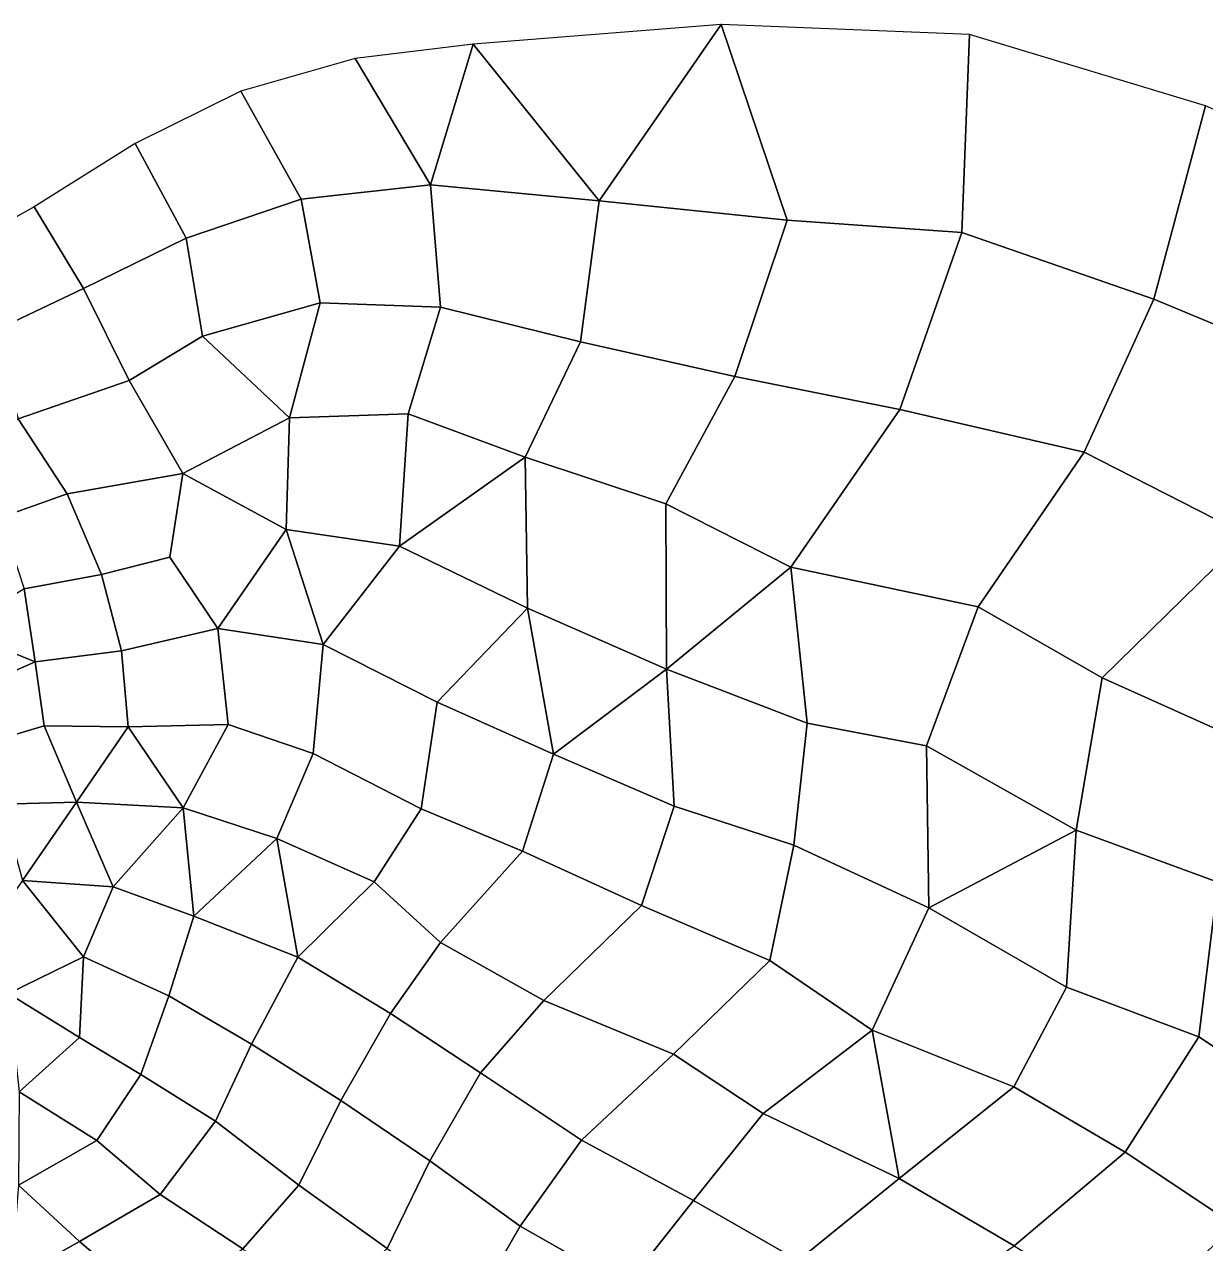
# Model space of a CAD drawing. Extents: x 391089 to 406232, y 6461839 to 6471033.
# Drawn here: x 402791.8 to 402934.4, y 6469837.8 to 6469985 of the extents above; entities that cross this region are included whole.
import ezdxf

# ---------------------------------------------------------------- set-up
doc = ezdxf.new("R2010")
doc.units = 0
for name, color, linetype in [('MESH_BOUND', 25, 'CONTINUOUS'), ('MESH_ELEMS', 18, 'CONTINUOUS'), ('MESH_NODES', 18, 'CONTINUOUS')]:
    doc.layers.add(name, color=color, linetype=linetype)

msp = doc.modelspace()

# ---------------------------------------------------------------- linework, layer by layer
at = {"layer": 'MESH_BOUND', "color": 25}
for points in [[(402875.896, 6469985.05, 1.258), (402845.96, 6469982.68, 1.627)], [(402905.886, 6469983.84, 1.089), (402875.896, 6469985.05, 1.258)], [(402934.37, 6469975.21, 1.259), (402905.886, 6469983.84, 1.089)], [(402845.96, 6469982.68, 1.627), (402831.69, 6469980.94, 1.755)], [(402831.69, 6469980.94, 1.755), (402817.912, 6469977, 1.735)], [(402817.912, 6469977, 1.735), (402805.128, 6469970.67, 1.804)], [(402961.826, 6469963.11, 1.913), (402934.37, 6469975.21, 1.259)], [(402805.128, 6469970.67, 1.804), (402792.95, 6469963.04, 1.839)], [(402792.95, 6469963.04, 1.839), (402780.44, 6469955.96, 1.875)]]:
    msp.add_polyline3d(points, dxfattribs=at)
at = {"layer": 'MESH_ELEMS', "color": 178}
for points in [[(402845.96, 6469982.68, 1.627), (402861.164, 6469963.75, 1.054), (402875.896, 6469985.05, 1.258), (402845.96, 6469982.68, 1.627)], [(402875.896, 6469985.05, 1.258), (402861.164, 6469963.75, 1.054), (402883.865, 6469961.4, 1.142), (402875.896, 6469985.05, 1.258)], [(402905.886, 6469983.84, 1.089), (402875.896, 6469985.05, 1.258), (402883.865, 6469961.4, 1.142), (402904.95, 6469959.94, 1.216)], [(402904.95, 6469959.94, 1.216), (402928.104, 6469951.86, 1.368), (402934.37, 6469975.21, 1.259), (402905.886, 6469983.84, 1.089)], [(402840.782, 6469965.66, 0.855), (402845.96, 6469982.68, 1.627), (402831.69, 6469980.94, 1.755), (402840.782, 6469965.66, 0.855)], [(402861.164, 6469963.75, 1.054), (402845.96, 6469982.68, 1.627), (402840.782, 6469965.66, 0.855), (402861.164, 6469963.75, 1.054)], [(402825.176, 6469963.96, 0.967), (402840.782, 6469965.66, 0.855), (402831.69, 6469980.94, 1.755), (402817.912, 6469977, 1.735)], [(402811.277, 6469959.22, 1.135), (402825.176, 6469963.96, 0.967), (402817.912, 6469977, 1.735), (402805.128, 6469970.67, 1.804)], [(402961.826, 6469963.11, 1.913), (402934.37, 6469975.21, 1.259), (402928.104, 6469951.86, 1.368), (402951.775, 6469942.07, 1.492)], [(402811.277, 6469959.22, 1.135), (402805.128, 6469970.67, 1.804), (402792.95, 6469963.04, 1.839), (402798.889, 6469953.15, 1.407)], [(402841.983, 6469950.89, 1.137), (402840.782, 6469965.66, 0.855), (402825.176, 6469963.96, 0.967), (402827.474, 6469951.42, 1.008)], [(402861.164, 6469963.75, 1.054), (402840.782, 6469965.66, 0.855), (402841.983, 6469950.89, 1.137), (402858.916, 6469946.72, 1.599)], [(402827.474, 6469951.42, 1.008), (402825.176, 6469963.96, 0.967), (402811.277, 6469959.22, 1.135), (402813.279, 6469947.42, 1.286)], [(402787.966, 6469947.96, 1.385), (402798.889, 6469953.15, 1.407), (402792.95, 6469963.04, 1.839), (402780.44, 6469955.96, 1.875)], [(402858.916, 6469946.72, 1.599), (402877.526, 6469942.55, 1.462), (402883.865, 6469961.4, 1.142), (402861.164, 6469963.75, 1.054)], [(402883.865, 6469961.4, 1.142), (402877.526, 6469942.55, 1.462), (402897.469, 6469938.55, 1.643), (402904.95, 6469959.94, 1.216)], [(402919.72, 6469933.4, 1.523), (402928.104, 6469951.86, 1.368), (402904.95, 6469959.94, 1.216), (402897.469, 6469938.55, 1.643)], [(402813.279, 6469947.42, 1.286), (402811.277, 6469959.22, 1.135), (402798.889, 6469953.15, 1.407), (402804.394, 6469942.05, 1.263)], [(402804.394, 6469942.05, 1.263), (402798.889, 6469953.15, 1.407), (402787.966, 6469947.96, 1.385), (402790.993, 6469937.41, 1.194)], [(402827.474, 6469951.42, 1.008), (402813.279, 6469947.42, 1.286), (402823.76, 6469937.56, 1.348), (402827.474, 6469951.42, 1.008)], [(402838.114, 6469938.01, 1.501), (402841.983, 6469950.89, 1.137), (402827.474, 6469951.42, 1.008), (402823.76, 6469937.56, 1.348)], [(402852.228, 6469932.79, 1.694), (402858.916, 6469946.72, 1.599), (402841.983, 6469950.89, 1.137), (402838.114, 6469938.01, 1.501)], [(402939.44, 6469923.32, 1.722), (402951.775, 6469942.07, 1.492), (402928.104, 6469951.86, 1.368), (402919.72, 6469933.4, 1.523)], [(402810.885, 6469930.82, 1.351), (402823.76, 6469937.56, 1.348), (402813.279, 6469947.42, 1.286), (402804.394, 6469942.05, 1.263)], [(402869.19, 6469927.15, 1.547), (402877.526, 6469942.55, 1.462), (402858.916, 6469946.72, 1.599), (402852.228, 6469932.79, 1.694)], [(402804.394, 6469942.05, 1.263), (402790.993, 6469937.41, 1.194), (402796.926, 6469928.35, 1.446), (402810.885, 6469930.82, 1.351)], [(402884.283, 6469919.52, 1.393), (402897.469, 6469938.55, 1.643), (402877.526, 6469942.55, 1.462), (402869.19, 6469927.15, 1.547)], [(402788.903, 6469925.52, 1.513), (402796.926, 6469928.35, 1.446), (402790.993, 6469937.41, 1.194), (402782.064, 6469931.43, 1.446)], [(402823.76, 6469937.56, 1.348), (402810.885, 6469930.82, 1.351), (402823.357, 6469924.06, 1.456), (402823.76, 6469937.56, 1.348)], [(402823.357, 6469924.06, 1.456), (402837.033, 6469922.05, 1.609), (402838.114, 6469938.01, 1.501), (402823.76, 6469937.56, 1.348)], [(402838.114, 6469938.01, 1.501), (402837.033, 6469922.05, 1.609), (402852.228, 6469932.79, 1.694), (402838.114, 6469938.01, 1.501)], [(402906.905, 6469914.74, 1.592), (402919.72, 6469933.4, 1.523), (402897.469, 6469938.55, 1.643), (402884.283, 6469919.52, 1.393)], [(402921.884, 6469906.14, 1.341), (402939.44, 6469923.32, 1.722), (402919.72, 6469933.4, 1.523), (402906.905, 6469914.74, 1.592)], [(402837.033, 6469922.05, 1.609), (402852.497, 6469914.58, 1.626), (402852.228, 6469932.79, 1.694), (402837.033, 6469922.05, 1.609)], [(402869.19, 6469927.15, 1.547), (402852.228, 6469932.79, 1.694), (402852.497, 6469914.58, 1.626), (402869.269, 6469907.19, 1.516)], [(402809.312, 6469920.72, 1.561), (402810.885, 6469930.82, 1.351), (402796.926, 6469928.35, 1.446), (402801.07, 6469918.63, 1.553)], [(402809.312, 6469920.72, 1.561), (402815.131, 6469912.1, 1.628), (402823.357, 6469924.06, 1.456), (402810.885, 6469930.82, 1.351)], [(402796.926, 6469928.35, 1.446), (402788.903, 6469925.52, 1.513), (402791.725, 6469916.9, 1.438), (402801.07, 6469918.63, 1.553)], [(402884.283, 6469919.52, 1.393), (402869.19, 6469927.15, 1.547), (402869.269, 6469907.19, 1.516), (402884.283, 6469919.52, 1.393)], [(402823.357, 6469924.06, 1.456), (402815.131, 6469912.1, 1.628), (402827.83, 6469910.16, 1.618), (402823.357, 6469924.06, 1.456)], [(402827.83, 6469910.16, 1.618), (402837.033, 6469922.05, 1.609), (402823.357, 6469924.06, 1.456), (402827.83, 6469910.16, 1.618)], [(402921.884, 6469906.14, 1.341), (402940.886, 6469897.61, 1.249), (402939.44, 6469923.32, 1.722), (402921.884, 6469906.14, 1.341)], [(402841.607, 6469903.23, 1.202), (402852.497, 6469914.58, 1.626), (402837.033, 6469922.05, 1.609), (402827.83, 6469910.16, 1.618)], [(402809.312, 6469920.72, 1.561), (402801.07, 6469918.63, 1.553), (402803.5, 6469909.4, 1.542), (402815.131, 6469912.1, 1.628)], [(402801.07, 6469918.63, 1.553), (402791.725, 6469916.9, 1.438), (402793.076, 6469908.09, 1.42), (402803.5, 6469909.4, 1.542)], [(402886.253, 6469900.69, 1.651), (402884.283, 6469919.52, 1.393), (402869.269, 6469907.19, 1.516), (402886.253, 6469900.69, 1.651)], [(402906.905, 6469914.74, 1.592), (402884.283, 6469919.52, 1.393), (402886.253, 6469900.69, 1.651), (402900.685, 6469897.92, 1.562)], [(402791.725, 6469916.9, 1.438), (402783.689, 6469911.85, 1.314), (402793.076, 6469908.09, 1.42), (402791.725, 6469916.9, 1.438)], [(402841.607, 6469903.23, 1.202), (402855.662, 6469896.93, 1.412), (402852.497, 6469914.58, 1.626), (402841.607, 6469903.23, 1.202)], [(402855.662, 6469896.93, 1.412), (402869.269, 6469907.19, 1.516), (402852.497, 6469914.58, 1.626), (402855.662, 6469896.93, 1.412)], [(402921.884, 6469906.14, 1.341), (402906.905, 6469914.74, 1.592), (402900.685, 6469897.92, 1.562), (402918.75, 6469887.75, 1.63)], [(402782.339, 6469903.37, 1.331), (402793.076, 6469908.09, 1.42), (402783.689, 6469911.85, 1.314), (402782.339, 6469903.37, 1.331)], [(402816.373, 6469900.52, 1.397), (402815.131, 6469912.1, 1.628), (402803.5, 6469909.4, 1.542), (402804.283, 6469900.23, 1.492)], [(402827.83, 6469910.16, 1.618), (402815.131, 6469912.1, 1.628), (402816.373, 6469900.52, 1.397), (402826.645, 6469897.03, 1.51)], [(402803.5, 6469909.4, 1.542), (402793.076, 6469908.09, 1.42), (402794.15, 6469900.37, 1.532), (402804.283, 6469900.23, 1.492)], [(402841.607, 6469903.23, 1.202), (402827.83, 6469910.16, 1.618), (402826.645, 6469897.03, 1.51), (402839.674, 6469890.35, 1.551)], [(402793.076, 6469908.09, 1.42), (402782.339, 6469903.37, 1.331), (402786.874, 6469898.17, 1.454), (402794.15, 6469900.37, 1.532)], [(402869.269, 6469907.19, 1.516), (402855.662, 6469896.93, 1.412), (402870.194, 6469890.64, 1.542), (402869.269, 6469907.19, 1.516)], [(402886.253, 6469900.69, 1.651), (402869.269, 6469907.19, 1.516), (402870.194, 6469890.64, 1.542), (402884.659, 6469885.93, 1.471)], [(402940.886, 6469897.61, 1.249), (402921.884, 6469906.14, 1.341), (402918.75, 6469887.75, 1.63), (402935.84, 6469881.47, 1.341)], [(402855.662, 6469896.93, 1.412), (402841.607, 6469903.23, 1.202), (402839.674, 6469890.35, 1.551), (402851.91, 6469885.24, 1.556)], [(402804.283, 6469900.23, 1.492), (402810.93, 6469890.44, 1.455), (402816.373, 6469900.52, 1.397), (402804.283, 6469900.23, 1.492)], [(402822.251, 6469886.75, 1.389), (402826.645, 6469897.03, 1.51), (402816.373, 6469900.52, 1.397), (402810.93, 6469890.44, 1.455)], [(402900.685, 6469897.92, 1.562), (402886.253, 6469900.69, 1.651), (402884.659, 6469885.93, 1.471), (402900.958, 6469878.36, 1.773)], [(402789.049, 6469890.88, 1.357), (402798.071, 6469891.14, 1.48), (402794.15, 6469900.37, 1.532), (402786.874, 6469898.17, 1.454)], [(402794.15, 6469900.37, 1.532), (402798.071, 6469891.14, 1.48), (402804.283, 6469900.23, 1.492), (402794.15, 6469900.37, 1.532)], [(402810.93, 6469890.44, 1.455), (402804.283, 6469900.23, 1.492), (402798.071, 6469891.14, 1.48), (402810.93, 6469890.44, 1.455)], [(402918.75, 6469887.75, 1.63), (402900.685, 6469897.92, 1.562), (402900.958, 6469878.36, 1.773), (402918.75, 6469887.75, 1.63)], [(402826.645, 6469897.03, 1.51), (402822.251, 6469886.75, 1.389), (402833.997, 6469881.5, 1.638), (402839.674, 6469890.35, 1.551)], [(402870.194, 6469890.64, 1.542), (402855.662, 6469896.93, 1.412), (402851.91, 6469885.24, 1.556), (402866.279, 6469878.66, 1.682)], [(402798.071, 6469891.14, 1.48), (402789.049, 6469890.88, 1.357), (402791.531, 6469881.69, 1.332), (402798.071, 6469891.14, 1.48)], [(402798.071, 6469891.14, 1.48), (402791.531, 6469881.69, 1.332), (402802.488, 6469880.9, 1.411), (402798.071, 6469891.14, 1.48)], [(402798.071, 6469891.14, 1.48), (402802.488, 6469880.9, 1.411), (402810.93, 6469890.44, 1.455), (402798.071, 6469891.14, 1.48)], [(402802.488, 6469880.9, 1.411), (402812.208, 6469877.39, 1.471), (402810.93, 6469890.44, 1.455), (402802.488, 6469880.9, 1.411)], [(402822.251, 6469886.75, 1.389), (402810.93, 6469890.44, 1.455), (402812.208, 6469877.39, 1.471), (402822.251, 6469886.75, 1.389)], [(402842.018, 6469874.21, 1.651), (402851.91, 6469885.24, 1.556), (402839.674, 6469890.35, 1.551), (402833.997, 6469881.5, 1.638)], [(402866.279, 6469878.66, 1.682), (402881.77, 6469872.01, 1.688), (402884.659, 6469885.93, 1.471), (402870.194, 6469890.64, 1.542)], [(402900.958, 6469878.36, 1.773), (402917.585, 6469868.78, 2.089), (402918.75, 6469887.75, 1.63), (402900.958, 6469878.36, 1.773)], [(402935.84, 6469881.47, 1.341), (402918.75, 6469887.75, 1.63), (402917.585, 6469868.78, 2.089), (402933.564, 6469862.79, 1.954)], [(402824.793, 6469872.41, 1.59), (402822.251, 6469886.75, 1.389), (402812.208, 6469877.39, 1.471), (402824.793, 6469872.41, 1.59)], [(402833.997, 6469881.5, 1.638), (402822.251, 6469886.75, 1.389), (402824.793, 6469872.41, 1.59), (402833.997, 6469881.5, 1.638)], [(402900.958, 6469878.36, 1.773), (402884.659, 6469885.93, 1.471), (402881.77, 6469872.01, 1.688), (402894.097, 6469863.62, 1.803)], [(402854.455, 6469867.18, 1.738), (402866.279, 6469878.66, 1.682), (402851.91, 6469885.24, 1.556), (402842.018, 6469874.21, 1.651)], [(402798.916, 6469872.45, 1.511), (402791.531, 6469881.69, 1.332), (402786.925, 6469875.06, 1.412), (402789.828, 6469868.05, 1.518)], [(402802.488, 6469880.9, 1.411), (402791.531, 6469881.69, 1.332), (402798.916, 6469872.45, 1.511), (402802.488, 6469880.9, 1.411)], [(402835.945, 6469865.62, 1.569), (402842.018, 6469874.21, 1.651), (402833.997, 6469881.5, 1.638), (402824.793, 6469872.41, 1.59)], [(402954.706, 6469870.28, 1.554), (402935.84, 6469881.47, 1.341), (402933.564, 6469862.79, 1.954), (402950.828, 6469851.38, 1.958)], [(402809.217, 6469867.75, 1.537), (402812.208, 6469877.39, 1.471), (402802.488, 6469880.9, 1.411), (402798.916, 6469872.45, 1.511)], [(402870.118, 6469860.71, 1.697), (402881.77, 6469872.01, 1.688), (402866.279, 6469878.66, 1.682), (402854.455, 6469867.18, 1.738)], [(402809.217, 6469867.75, 1.537), (402819.171, 6469861.91, 1.624), (402824.793, 6469872.41, 1.59), (402812.208, 6469877.39, 1.471)], [(402917.585, 6469868.78, 2.089), (402900.958, 6469878.36, 1.773), (402894.097, 6469863.62, 1.803), (402911.224, 6469856.77, 1.772)], [(402846.825, 6469858.44, 1.585), (402854.455, 6469867.18, 1.738), (402842.018, 6469874.21, 1.651), (402835.945, 6469865.62, 1.569)], [(402789.828, 6469868.05, 1.518), (402798.428, 6469862.71, 1.544), (402798.916, 6469872.45, 1.511), (402789.828, 6469868.05, 1.518)], [(402798.428, 6469862.71, 1.544), (402805.805, 6469858.27, 1.543), (402809.217, 6469867.75, 1.537), (402798.916, 6469872.45, 1.511)], [(402819.171, 6469861.91, 1.624), (402829.951, 6469855.12, 1.562), (402835.945, 6469865.62, 1.569), (402824.793, 6469872.41, 1.59)], [(402880.962, 6469853.56, 1.619), (402894.097, 6469863.62, 1.803), (402881.77, 6469872.01, 1.688), (402870.118, 6469860.71, 1.697)], [(402917.585, 6469868.78, 2.089), (402911.224, 6469856.77, 1.772), (402924.656, 6469848.89, 1.724), (402933.564, 6469862.79, 1.954)], [(402798.428, 6469862.71, 1.544), (402789.828, 6469868.05, 1.518), (402791.136, 6469856.18, 1.513), (402798.428, 6469862.71, 1.544)], [(402819.171, 6469861.91, 1.624), (402809.217, 6469867.75, 1.537), (402805.805, 6469858.27, 1.543), (402814.832, 6469852.64, 1.548)], [(402859.035, 6469850.34, 1.605), (402870.118, 6469860.71, 1.697), (402854.455, 6469867.18, 1.738), (402846.825, 6469858.44, 1.585)], [(402846.825, 6469858.44, 1.585), (402835.945, 6469865.62, 1.569), (402829.951, 6469855.12, 1.562), (402840.721, 6469847.84, 1.473)], [(402800.505, 6469850.28, 1.535), (402805.805, 6469858.27, 1.543), (402798.428, 6469862.71, 1.544), (402791.136, 6469856.18, 1.513)], [(402897.369, 6469845.7, 1.611), (402894.097, 6469863.62, 1.803), (402880.962, 6469853.56, 1.619), (402897.369, 6469845.7, 1.611)], [(402897.369, 6469845.7, 1.611), (402911.224, 6469856.77, 1.772), (402894.097, 6469863.62, 1.803), (402897.369, 6469845.7, 1.611)], [(402938.025, 6469840, 1.717), (402950.828, 6469851.38, 1.958), (402933.564, 6469862.79, 1.954), (402924.656, 6469848.89, 1.724)], [(402814.832, 6469852.64, 1.548), (402824.914, 6469844.89, 1.475), (402829.951, 6469855.12, 1.562), (402819.171, 6469861.91, 1.624)], [(402872.54, 6469843.05, 1.531), (402880.962, 6469853.56, 1.619), (402870.118, 6469860.71, 1.697), (402859.035, 6469850.34, 1.605)], [(402800.505, 6469850.28, 1.535), (402808.156, 6469843.78, 1.486), (402814.832, 6469852.64, 1.548), (402805.805, 6469858.27, 1.543)], [(402840.721, 6469847.84, 1.473), (402851.637, 6469839.94, 1.477), (402859.035, 6469850.34, 1.605), (402846.825, 6469858.44, 1.585)], [(402911.241, 6469837.57, 1.752), (402924.656, 6469848.89, 1.724), (402911.224, 6469856.77, 1.772), (402897.369, 6469845.7, 1.611)], [(402791.05, 6469844.89, 1.524), (402800.505, 6469850.28, 1.535), (402791.136, 6469856.18, 1.513), (402791.05, 6469844.89, 1.524)], [(402840.721, 6469847.84, 1.473), (402829.951, 6469855.12, 1.562), (402824.914, 6469844.89, 1.475), (402835.541, 6469837.26, 1.558)], [(402885.198, 6469835.79, 1.527), (402897.369, 6469845.7, 1.611), (402880.962, 6469853.56, 1.619), (402872.54, 6469843.05, 1.531)], [(402818.129, 6469837.21, 1.453), (402824.914, 6469844.89, 1.475), (402814.832, 6469852.64, 1.548), (402808.156, 6469843.78, 1.486)], [(402798.423, 6469838.1, 1.541), (402808.156, 6469843.78, 1.486), (402800.505, 6469850.28, 1.535), (402791.05, 6469844.89, 1.524)], [(402864.364, 6469832.68, 1.533), (402872.54, 6469843.05, 1.531), (402859.035, 6469850.34, 1.605), (402851.637, 6469839.94, 1.477)], [(402851.637, 6469839.94, 1.477), (402840.721, 6469847.84, 1.473), (402835.541, 6469837.26, 1.558), (402845.884, 6469829.99, 1.453)], [(402924.656, 6469848.89, 1.724), (402911.241, 6469837.57, 1.752), (402925.442, 6469828.76, 1.636), (402938.025, 6469840, 1.717)], [(402790.131, 6469833.43, 1.503), (402798.423, 6469838.1, 1.541), (402791.05, 6469844.89, 1.524), (402790.131, 6469833.43, 1.503)], [(402826.886, 6469829.35, 1.528), (402835.541, 6469837.26, 1.558), (402824.914, 6469844.89, 1.475), (402818.129, 6469837.21, 1.453)], [(402896.255, 6469827.21, 1.55), (402911.241, 6469837.57, 1.752), (402897.369, 6469845.7, 1.611), (402885.198, 6469835.79, 1.527)], [(402807.894, 6469830, 1.517), (402818.129, 6469837.21, 1.453), (402808.156, 6469843.78, 1.486), (402798.423, 6469838.1, 1.541)], [(402875.803, 6469824.18, 1.623), (402885.198, 6469835.79, 1.527), (402872.54, 6469843.05, 1.531), (402864.364, 6469832.68, 1.533)], [(402845.884, 6469829.99, 1.453), (402857.021, 6469822.02, 1.49), (402864.364, 6469832.68, 1.533), (402851.637, 6469839.94, 1.477)], [(402938.025, 6469840, 1.717), (402925.442, 6469828.76, 1.636), (402941.802, 6469821.6, 1.478), (402938.025, 6469840, 1.717)], [(402796.419, 6469826.28, 1.562), (402807.894, 6469830, 1.517), (402798.423, 6469838.1, 1.541), (402790.131, 6469833.43, 1.503)]]:
    msp.add_3dface(points, dxfattribs=at)
at = {"layer": 'MESH_NODES', "color": 18}
for p in [(402875.896, 6469985.05, 1.258), (402905.886, 6469983.84, 1.089), (402845.96, 6469982.68, 1.627), (402831.69, 6469980.94, 1.755), (402817.912, 6469977, 1.735), (402934.37, 6469975.21, 1.259), (402805.128, 6469970.67, 1.804), (402840.782, 6469965.66, 0.855), (402825.176, 6469963.96, 0.967), (402792.95, 6469963.04, 1.839), (402861.164, 6469963.75, 1.054), (402883.865, 6469961.4, 1.142), (402904.95, 6469959.94, 1.216), (402811.277, 6469959.22, 1.135), (402798.889, 6469953.15, 1.407), (402827.474, 6469951.42, 1.008), (402841.983, 6469950.89, 1.137), (402928.104, 6469951.86, 1.368), (402813.279, 6469947.42, 1.286), (402858.916, 6469946.72, 1.599), (402804.394, 6469942.05, 1.263), (402877.526, 6469942.55, 1.462), (402823.76, 6469937.56, 1.348), (402838.114, 6469938.01, 1.501), (402897.469, 6469938.55, 1.643), (402919.72, 6469933.4, 1.523), (402852.228, 6469932.79, 1.694), (402810.885, 6469930.82, 1.351), (402796.926, 6469928.35, 1.446), (402869.19, 6469927.15, 1.547), (402823.357, 6469924.06, 1.456), (402837.033, 6469922.05, 1.609), (402809.312, 6469920.72, 1.561), (402801.07, 6469918.63, 1.553), (402884.283, 6469919.52, 1.393), (402852.497, 6469914.58, 1.626), (402906.905, 6469914.74, 1.592), (402815.131, 6469912.1, 1.628), (402803.5, 6469909.4, 1.542), (402827.83, 6469910.16, 1.618), (402793.076, 6469908.09, 1.42), (402869.269, 6469907.19, 1.516), (402921.884, 6469906.14, 1.341), (402841.607, 6469903.23, 1.202), (402816.373, 6469900.52, 1.397), (402886.253, 6469900.69, 1.651), (402794.15, 6469900.37, 1.532), (402804.283, 6469900.23, 1.492), (402900.685, 6469897.92, 1.562), (402826.645, 6469897.03, 1.51), (402855.662, 6469896.93, 1.412), (402798.071, 6469891.14, 1.48), (402810.93, 6469890.44, 1.455), (402839.674, 6469890.35, 1.551), (402870.194, 6469890.64, 1.542), (402918.75, 6469887.75, 1.63), (402822.251, 6469886.75, 1.389), (402884.659, 6469885.93, 1.471), (402851.91, 6469885.24, 1.556), (402833.997, 6469881.5, 1.638), (402802.488, 6469880.9, 1.411), (402866.279, 6469878.66, 1.682), (402812.208, 6469877.39, 1.471), (402900.958, 6469878.36, 1.773), (402842.018, 6469874.21, 1.651), (402798.916, 6469872.45, 1.511), (402824.793, 6469872.41, 1.59), (402881.77, 6469872.01, 1.688), (402917.585, 6469868.78, 2.089), (402809.217, 6469867.75, 1.537), (402854.455, 6469867.18, 1.738), (402835.945, 6469865.62, 1.569), (402798.428, 6469862.71, 1.544), (402894.097, 6469863.62, 1.803), (402933.564, 6469862.79, 1.954), (402819.171, 6469861.91, 1.624), (402870.118, 6469860.71, 1.697), (402805.805, 6469858.27, 1.543), (402846.825, 6469858.44, 1.585), (402911.224, 6469856.77, 1.772), (402829.951, 6469855.12, 1.562), (402880.962, 6469853.56, 1.619), (402814.832, 6469852.64, 1.548), (402800.505, 6469850.28, 1.535), (402859.035, 6469850.34, 1.605), (402840.721, 6469847.84, 1.473), (402924.656, 6469848.89, 1.724), (402824.914, 6469844.89, 1.475), (402897.369, 6469845.7, 1.611), (402808.156, 6469843.78, 1.486), (402872.54, 6469843.05, 1.531), (402851.637, 6469839.94, 1.477), (402798.423, 6469838.1, 1.541)]:
    msp.add_point(p, dxfattribs=at)

doc.saveas('drawing.dxf')
